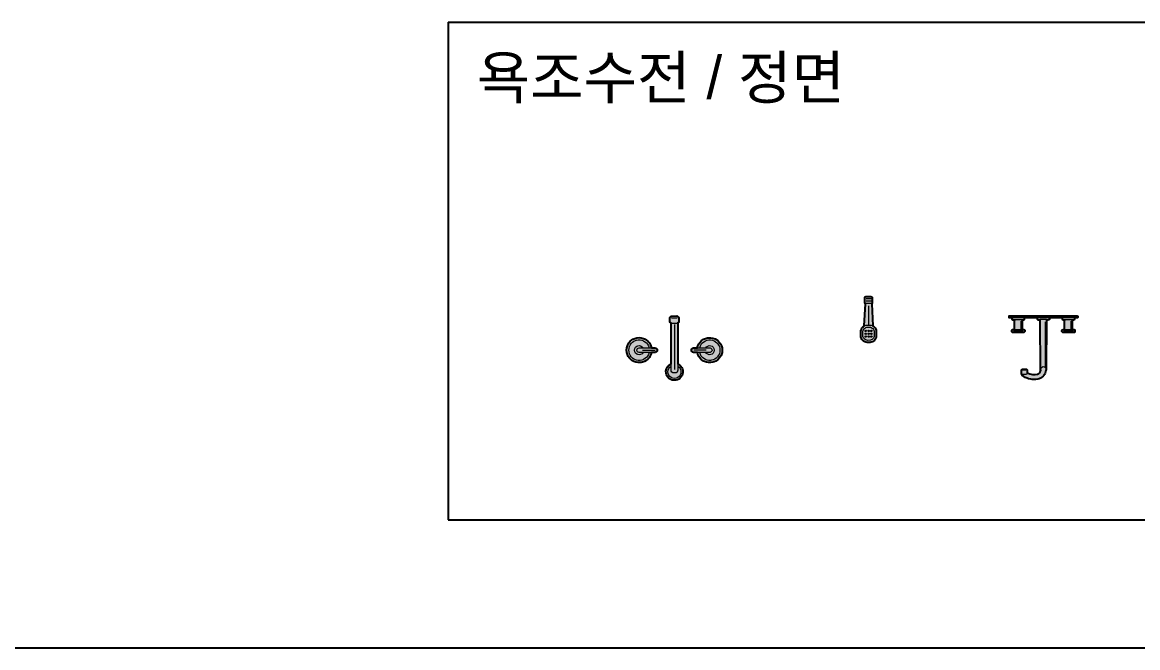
# Model space of a CAD drawing. Header units: millimetres. Extents: x 488786 to 747986, y 25193 to 95000.
# Drawn here: x 542001 to 545927, y 70628 to 72829 of the extents above; entities that cross this region are included whole.
import ezdxf

# ---------------------------------------------------------------- set-up
doc = ezdxf.new("R2010")
doc.units = ezdxf.units.MM
for name, color, linetype in [('10. ETC', 251, 'Continuous'), ('13. TXT2', 43, 'Continuous'), ('25. 255', 255, 'Continuous'), ('6. FUR1', 181, 'Continuous')]:
    doc.layers.add(name, color=color, linetype=linetype)
doc.layers.add('7. FUR2', color=241, linetype='Continuous', lineweight=5)
doc.styles.add('YUHIHA_TEXT', font='Pretendard-Regular.ttf')

# ---------------------------------------------------------------- blocks, each defined once
blk = doc.blocks.new('YUHIHA_Sanitary_BathMixer_Wall3Piece_Front')
at = {"layer": '25. 255'}
h = blk.add_hatch(color=256, dxfattribs=at)
h.paths.add_polyline_path([(-18.9, -0.4), (-20.3, 0.3), (-21.5, 1.4), (-22.5, 2.6), (-23.2, 4), (-23.7, 5.5), (-23.8, 7), (-23.8, 17), (-23.7, 18.6), (-23.2, 20.1), (-22.5, 21.5), (-21.5, 22.7), (-20.3, 23.7), (-18.9, 24.4), (-18.7, 24.5), (-19.1, 25.2), (-19.6, 27.1), (-19.8, 29.1), (-19.8, 167.9), (-20.5, 168.2), (-22.8, 169.4), (-25.1, 170.8), (-27.1, 172.4), (-29.1, 174.2), (-30.8, 176.1), (-32.4, 178.2), (-33.8, 180.4), (-35, 182.7), (-36, 185.2), (-36.8, 187.7), (-37.4, 190.2), (-37.8, 192.8), (-37.9, 195.4), (-37.8, 198.1), (-37.4, 200.7), (-36.8, 203.2), (-36, 205.7), (-35, 208.1), (-33.8, 210.5), (-32.4, 212.7), (-30.8, 214.8), (-29.1, 216.7), (-27.1, 218.5), (-25.1, 220.1), (-22.8, 221.5), (-20.5, 222.7), (-18.1, 223.7), (-15.6, 224.5), (-13, 225), (-10.4, 225.4), (-7.8, 225.5), (-5.2, 225.4), (-2.6, 225), (0, 224.5), (2.5, 223.7), (4.9, 222.7), (7.2, 221.5), (9.4, 220.1), (11.5, 218.5), (13.5, 216.7), (15.2, 214.8), (16.8, 212.7), (18.2, 210.5), (19.4, 208.1), (20.4, 205.7), (21.2, 203.2), (21.8, 200.7), (22.1, 198.1), (22.3, 195.4), (22.1, 192.8), (21.8, 190.2), (21.2, 187.7), (20.4, 185.2), (19.4, 182.7), (18.2, 180.4), (16.8, 178.2), (15.2, 176.1), (13.5, 174.2), (11.5, 172.4), (9.4, 170.8), (7.2, 169.4), (4.9, 168.2), (4.2, 167.9), (4.2, 29.1), (4, 27.1), (3.5, 25.2), (3.1, 24.5), (3.3, 24.4), (4.7, 23.7), (5.9, 22.7), (6.9, 21.5), (7.6, 20.1), (8.1, 18.6), (8.2, 17), (8.2, 7), (8.1, 5.5), (7.6, 4), (6.9, 2.6), (5.9, 1.4), (4.7, 0.3), (3.3, -0.4), (1.8, -0.8), (0.2, -1), (-15.8, -1), (-17.4, -0.8)])
h.paths.add_polyline_path([(-89.5, 107.8), (-90.6, 104.2), (-92.1, 100.6), (-93.9, 97.2), (-96, 94), (-98.3, 90.9), (-100.9, 88.1), (-103.7, 85.5), (-106.8, 83.1), (-110, 81.1), (-113.4, 79.3), (-117, 77.8), (-120.7, 76.7), (-124.4, 75.8), (-128.2, 75.3), (-132.1, 75.2), (-135.9, 75.3), (-139.7, 75.8), (-143.5, 76.7), (-147.2, 77.8), (-150.7, 79.3), (-154.1, 81.1), (-157.4, 83.1), (-160.4, 85.5), (-163.3, 88.1), (-165.8, 90.9), (-168.2, 94), (-170.3, 97.2), (-172, 100.6), (-173.5, 104.2), (-174.7, 107.8), (-175.5, 111.6), (-176, 115.4), (-176.2, 119.3), (-176, 123.1), (-175.5, 126.9), (-174.7, 130.7), (-173.5, 134.3), (-172, 137.9), (-170.3, 141.3), (-168.2, 144.6), (-165.8, 147.6), (-163.3, 150.4), (-160.4, 153.1), (-157.4, 155.4), (-154.1, 157.4), (-150.7, 159.2), (-147.2, 160.7), (-143.5, 161.9), (-139.7, 162.7), (-135.9, 163.2), (-132.1, 163.4), (-128.2, 163.2), (-124.4, 162.7), (-120.7, 161.9), (-117, 160.7), (-113.4, 159.2), (-110, 157.4), (-106.8, 155.4), (-103.7, 153.1), (-100.9, 150.4), (-98.3, 147.6), (-96, 144.6), (-93.9, 141.3), (-92.1, 137.9), (-90.6, 134.3), (-89.5, 130.7), (-88.7, 127.3), (-76, 127.3), (-74.4, 127.1), (-72.9, 126.7), (-71.5, 125.9), (-70.3, 124.9), (-69.3, 123.7), (-68.5, 122.3), (-68.1, 120.8), (-67.9, 119.3), (-68.1, 117.7), (-68.5, 116.2), (-69.3, 114.8), (-70.3, 113.6), (-71.5, 112.6), (-72.9, 111.9), (-74.4, 111.4), (-76, 111.2), (-88.7, 111.2)])
h.paths.add_polyline_path([(58.8, 111.4), (57.3, 111.9), (55.9, 112.6), (54.7, 113.6), (53.7, 114.8), (52.9, 116.2), (52.5, 117.7), (52.3, 119.3), (52.5, 120.8), (52.9, 122.3), (53.7, 123.7), (54.7, 124.9), (55.9, 125.9), (57.3, 126.7), (58.8, 127.1), (60.4, 127.3), (73.1, 127.3), (73.9, 130.7), (75, 134.3), (76.5, 137.9), (78.3, 141.3), (80.3, 144.6), (82.7, 147.6), (85.3, 150.4), (88.1, 153.1), (91.2, 155.4), (94.4, 157.4), (97.8, 159.2), (101.4, 160.7), (105.1, 161.9), (108.8, 162.7), (112.6, 163.2), (116.5, 163.4), (120.3, 163.2), (124.1, 162.7), (127.9, 161.9), (131.6, 160.7), (135.1, 159.2), (138.5, 157.4), (141.8, 155.4), (144.8, 153.1), (147.7, 150.4), (150.2, 147.6), (152.6, 144.6), (154.7, 141.3), (156.4, 137.9), (157.9, 134.3), (159.1, 130.7), (159.9, 126.9), (160.4, 123.1), (160.6, 119.3), (160.4, 115.4), (159.9, 111.6), (159.1, 107.8), (157.9, 104.2), (156.4, 100.6), (154.7, 97.2), (152.6, 94), (150.2, 90.9), (147.7, 88.1), (144.8, 85.5), (141.8, 83.1), (138.5, 81.1), (135.1, 79.3), (131.6, 77.8), (127.9, 76.7), (124.1, 75.8), (120.3, 75.3), (116.5, 75.2), (112.6, 75.3), (108.8, 75.8), (105.1, 76.7), (101.4, 77.8), (97.8, 79.3), (94.4, 81.1), (91.2, 83.1), (88.1, 85.5), (85.3, 88.1), (82.7, 90.9), (80.3, 94), (78.3, 97.2), (76.5, 100.6), (75, 104.2), (73.9, 107.8), (73.1, 111.2), (60.4, 111.2)])
at = {"layer": '6. FUR1'}
for points in [[(-18.9, -0.4), (-20.3, 0.3), (-22.5, 2.6), (-23.7, 5.5), (-23.8, 7), (-23.7, 18.6), (-22.5, 21.5), (-21.5, 22.7), (-18.7, 24.5), (-19.6, 27.1), (-19.8, 29.1), (-19.8, 167.9), (-22.8, 169.4), (-27.1, 172.4), (-30.8, 176.1), (-33.8, 180.4), (-36, 185.2), (-37.4, 190.2), (-37.8, 198.1), (-36.8, 203.2), (-35, 208.1), (-30.8, 214.8), (-27.1, 218.5), (-22.8, 221.5), (-18.1, 223.7), (-13, 225), (-5.2, 225.4), (0, 224.5), (7.2, 221.5), (11.5, 218.5), (15.2, 214.8), (18.2, 210.5), (20.4, 205.7), (21.8, 200.7), (22.1, 192.8), (20.4, 185.2), (16.8, 178.2), (11.5, 172.4), (7.2, 169.4), (4.2, 167.9), (4.2, 29.1), (4, 27.1), (3.1, 24.5), (5.9, 22.7), (6.9, 21.5), (8.1, 18.6), (8.1, 5.5), (6.9, 2.6), (5.9, 1.4), (3.3, -0.4), (1.8, -0.8), (-15.8, -1)], [(-89.5, 107.8), (-90.6, 104.2), (-93.9, 97.2), (-98.3, 90.9), (-103.7, 85.5), (-110, 81.1), (-117, 77.8), (-124.4, 75.8), (-128.2, 75.3), (-135.9, 75.3), (-143.5, 76.7), (-150.7, 79.3), (-157.4, 83.1), (-160.4, 85.5), (-165.8, 90.9), (-170.3, 97.2), (-173.5, 104.2), (-175.5, 111.6), (-176.2, 119.3), (-175.5, 126.9), (-174.7, 130.7), (-172, 137.9), (-170.3, 141.3), (-165.8, 147.6), (-160.4, 153.1), (-154.1, 157.4), (-147.2, 160.7), (-143.5, 161.9), (-135.9, 163.2), (-128.2, 163.2), (-120.7, 161.9), (-117, 160.7), (-110, 157.4), (-103.7, 153.1), (-100.9, 150.4), (-96, 144.6), (-93.9, 141.3), (-90.6, 134.3), (-88.7, 127.3), (-74.4, 127.1), (-71.5, 125.9), (-69.3, 123.7), (-68.1, 120.8), (-68.1, 117.7), (-69.3, 114.8), (-71.5, 112.6), (-74.4, 111.4), (-76, 111.2), (-88.7, 111.2)], [(58.8, 111.4), (57.3, 111.9), (54.7, 113.6), (52.9, 116.2), (52.5, 117.7), (52.5, 120.8), (52.9, 122.3), (54.7, 124.9), (57.3, 126.7), (58.8, 127.1), (73.1, 127.3), (75, 134.3), (78.3, 141.3), (80.3, 144.6), (85.3, 150.4), (91.2, 155.4), (97.8, 159.2), (105.1, 161.9), (108.8, 162.7), (112.6, 163.2), (120.3, 163.2), (127.9, 161.9), (135.1, 159.2), (141.8, 155.4), (144.8, 153.1), (150.2, 147.6), (154.7, 141.3), (157.9, 134.3), (159.9, 126.9), (160.6, 119.3), (159.9, 111.6), (159.1, 107.8), (156.4, 100.6), (152.6, 94), (147.7, 88.1), (141.8, 83.1), (138.5, 81.1), (131.6, 77.8), (124.1, 75.8), (116.5, 75.2), (108.8, 75.8), (101.4, 77.8), (94.4, 81.1), (91.2, 83.1), (85.3, 88.1), (80.3, 94), (76.5, 100.6), (75, 104.2), (73.1, 111.2)]]:
    blk.add_lwpolyline(points, close=True, dxfattribs=at)
at = {"layer": '7. FUR2'}
for points in [[(-19.8, 175.8), (-24.1, 179.1), (-27.8, 183.9), (-30.1, 189.5), (-30.9, 195.4), (-30.1, 201.4), (-27.8, 207), (-24.1, 211.7), (-19.3, 215.4), (-13.8, 217.7), (-7.8, 218.5), (-1.8, 217.7), (3.7, 215.4), (8.5, 211.7), (12.2, 207), (14.5, 201.4), (15.2, 195.4)], [(-19.8, 168), (-19.8, 189.4), (-19.1, 193.3), (-16.9, 196.5), (-15.4, 197.8), (-13.6, 198.7), (-9.8, 199.4), (-5.8, 199.4), (-2, 198.7), (1.3, 196.5), (3.5, 193.3), (4.2, 189.4), (4.2, 168)], [(-7.8, 29.1), (-7.8, 187.4)], [(15.2, 195.4), (14.5, 189.5), (12.2, 183.9), (8.5, 179.1), (4.2, 175.8)], [(-96.9, 111.2), (-99.4, 104), (-102.5, 98.6), (-106.6, 93.8), (-111.4, 89.7), (-116.8, 86.6), (-122.7, 84.4), (-128.9, 83.3), (-135.2, 83.3), (-141.4, 84.4), (-147.3, 86.6), (-152.8, 89.7), (-157.6, 93.8), (-159.7, 96.1), (-163.3, 101.2), (-166, 106.9), (-167.6, 113), (-168.2, 119.3), (-167.6, 125.5), (-166, 131.6), (-163.3, 137.3), (-159.7, 142.5), (-155.3, 146.9), (-150.1, 150.5), (-144.4, 153.2), (-138.3, 154.8), (-135.2, 155.2), (-128.9, 155.2), (-122.7, 154.1), (-116.8, 152), (-111.4, 148.8), (-106.6, 144.8), (-102.5, 140), (-99.4, 134.5), (-96.9, 127.3)], [(-118.2, 111.2), (-120.7, 107.9), (-125.3, 104.7), (-130.7, 103.3), (-136.2, 103.8), (-140.1, 105.4), (-144.4, 109), (-147.1, 113.8), (-148.1, 119.3), (-147.1, 124.8), (-144.4, 129.6), (-140.1, 133.2), (-136.2, 134.8), (-130.7, 135.2), (-125.3, 133.8), (-120.7, 130.6), (-118.2, 127.3)], [(-88.8, 111.2), (-133.6, 111.4), (-136.5, 112.6), (-137.7, 113.6), (-139.5, 116.2), (-140.1, 119.3), (-139.5, 122.3), (-137.7, 124.9), (-135.1, 126.7), (-133.6, 127.1), (-88.8, 127.3)], [(-120, 119.3), (-76, 119.3)], [(104.5, 119.3), (60.4, 119.3)], [(116.5, 127.3), (119.5, 126.7), (122.1, 124.9), (123.9, 122.3), (124.3, 120.8), (124.5, 119.3), (123.9, 116.2), (122.1, 113.6), (119.5, 111.9), (116.5, 111.2), (73.2, 111.2)], [(73.2, 127.3), (116.5, 127.3)], [(81.3, 127.3), (83.8, 134.5), (86.9, 140), (91, 144.8), (95.8, 148.8), (101.2, 152), (107.1, 154.1), (113.3, 155.2), (119.6, 155.2), (125.8, 154.1), (131.7, 152), (134.5, 150.5), (139.7, 146.9), (144.1, 142.5), (147.7, 137.3), (150.4, 131.6), (152, 125.5), (152.6, 119.3)], [(152.6, 119.3), (152, 113), (150.4, 106.9), (147.7, 101.2), (144.1, 96.1), (139.7, 91.6), (134.5, 88), (128.8, 85.4), (125.8, 84.4), (119.6, 83.3), (113.3, 83.3), (107.1, 84.4), (101.2, 86.6), (95.8, 89.7), (91, 93.8), (86.9, 98.6), (83.8, 104), (81.3, 111.2)], [(102.6, 127.3), (106.2, 131.6), (111, 134.3), (116.5, 135.3), (120.6, 134.8), (124.5, 133.2), (128.8, 129.6), (131.5, 124.8), (132.5, 119.3)], [(132.5, 119.3), (131.5, 113.8), (128.8, 109), (124.5, 105.4), (120.6, 103.8), (115.1, 103.3), (111, 104.2), (106.2, 107), (102.6, 111.2)], [(-18.6, 24.5), (-15.8, 25.1), (0.2, 25.1), (3, 24.5)], [(-17.8, 7), (2.2, 7)]]:
    blk.add_lwpolyline(points, dxfattribs=at)
blk = doc.blocks.new('YUHIHA_Sanitary_HandShower_Front')
at = {"layer": '25. 255'}
blk.add_hatch(color=256, dxfattribs=at).paths.add_polyline_path([(-4.5, -0.1), (-5.3, 0), (-6, 0.2), (-6.7, 0.6), (-7.3, 1.1), (-7.8, 1.7), (-8.2, 2.4), (-8.4, 3.1), (-8.5, 3.9), (-8.5, 22), (-8.4, 22.8), (-8.2, 23.6), (-7.8, 24.3), (-7.3, 24.9), (-6.7, 25.4), (-6.6, 25.4), (-10.5, 103), (-12.8, 104.2), (-16.1, 106.9), (-18.9, 110.3), (-20.9, 114.1), (-22.2, 118.3), (-22.6, 122.6), (-22.6, 138.7), (-22.2, 143), (-20.9, 147.1), (-18.9, 151), (-16.1, 154.3), (-12.8, 157.1), (-8.9, 159.1), (-4.8, 160.4), (-0.5, 160.8), (9.6, 160.8), (13.9, 160.4), (18, 159.1), (21.9, 157.1), (25.2, 154.3), (28, 151), (30, 147.1), (31.3, 143), (31.7, 138.7), (31.7, 122.6), (31.3, 118.3), (30, 114.1), (28, 110.3), (25.2, 106.9), (21.9, 104.2), (19.6, 103), (15.7, 25.4), (15.8, 25.4), (16.4, 24.9), (16.9, 24.3), (17.3, 23.6), (17.5, 22.8), (17.6, 22), (17.6, 3.9), (17.5, 3.1), (17.3, 2.4), (16.9, 1.7), (16.4, 1.1), (15.8, 0.6), (15.1, 0.2), (14.4, 0), (13.6, -0.1)])
at = {"layer": '6. FUR1'}
blk.add_lwpolyline([(-4.5, -0.1), (-6, 0.2), (-7.3, 1.1), (-8.2, 2.4), (-8.5, 3.9), (-8.5, 22), (-7.8, 24.3), (-6.6, 25.4), (-10.5, 103), (-12.8, 104.2), (-16.1, 106.9), (-18.9, 110.3), (-20.9, 114.1), (-22.2, 118.3), (-22.6, 122.6), (-22.6, 138.7), (-22.2, 143), (-20.9, 147.1), (-18.9, 151), (-16.1, 154.3), (-12.8, 157.1), (-8.9, 159.1), (-4.8, 160.4), (-0.5, 160.8), (9.6, 160.8), (13.9, 160.4), (18, 159.1), (21.9, 157.1), (25.2, 154.3), (28, 151), (30, 147.1), (31.3, 143), (31.7, 138.7), (31.7, 122.6), (31.3, 118.3), (30, 114.1), (28, 110.3), (25.2, 106.9), (21.9, 104.2), (19.6, 103), (15.7, 25.4), (16.9, 24.3), (17.6, 22), (17.5, 3.1), (16.4, 1.1), (14.4, 0)], close=True, dxfattribs=at)
at = {"layer": '7. FUR2'}
for points in [[(7.6, 107.5), (-1.8, 107.8), (-5, 108.8), (-8, 110.4), (-10.6, 112.5), (-12.7, 115.1), (-14.3, 118), (-15.2, 121.3), (-15.6, 124.6), (-15.6, 136.7), (-15.2, 140), (-14.3, 143.2), (-12.7, 146.2), (-10.6, 148.8), (-8, 150.9), (-5, 152.4), (-1.8, 153.4), (7.6, 153.8), (10.9, 153.4), (14.1, 152.4), (17.1, 150.9), (19.6, 148.8), (21.8, 146.2), (23.4, 143.2), (24.3, 140), (24.7, 136.7), (24.7, 124.6), (24.3, 121.3), (23.4, 118), (21.8, 115.1), (19.6, 112.5), (17.1, 110.4), (14.1, 108.8), (10.9, 107.8)], [(-3.3, 140.7), (-3.9, 139.1), (-5.5, 138.5), (-7.1, 139.1), (-7.7, 140.7), (-7.1, 142.2), (-5.5, 142.9), (-3.9, 142.2)], [(-3.3, 130.6), (-3.9, 129.1), (-5.5, 128.4), (-7.1, 129.1), (-7.7, 130.6), (-7.1, 132.2), (-5.5, 132.8), (-3.9, 132.2)], [(-3.3, 120.6), (-3.9, 119), (-5.5, 118.4), (-7.1, 119), (-7.7, 120.6), (-7.1, 122.1), (-5.5, 122.8), (-3.9, 122.1)], [(6.8, 140.7), (6.1, 139.1), (4.5, 138.5), (3, 139.1), (2.3, 140.7), (3, 142.2), (4.5, 142.9), (6.1, 142.2)], [(6.8, 130.6), (6.1, 129.1), (4.5, 128.4), (3, 129.1), (2.3, 130.6), (3, 132.2), (4.5, 132.8), (6.1, 132.2)], [(6.8, 120.6), (6.1, 119), (4.5, 118.4), (3, 119), (2.3, 120.6), (3, 122.1), (4.5, 122.8), (6.1, 122.1)], [(16.8, 140.7), (16.2, 139.1), (14.6, 138.5), (13, 139.1), (12.4, 140.7), (13, 142.2), (14.6, 142.9), (16.2, 142.2)], [(16.8, 130.6), (16.2, 129.1), (14.6, 128.4), (13, 129.1), (12.4, 130.6), (13, 132.2), (14.6, 132.8), (16.2, 132.2)], [(16.8, 120.6), (16.2, 119), (14.6, 118.4), (13, 119), (12.4, 120.6), (13, 122.1), (14.6, 122.8), (16.2, 122.1)]]:
    blk.add_lwpolyline(points, close=True, dxfattribs=at)
for points in [[(9.6, 100.5), (-0.5, 100.5), (-4.8, 100.9), (-10.4, 102.9)], [(4.5, 32.1), (4.5, 98.5)], [(19.5, 102.9), (13.9, 100.9), (9.6, 100.5)], [(-6.6, 25.4), (-6.5, 24)], [(-6.5, 24), (15.6, 24), (15.7, 25.4)], [(-4.5, 16), (13.6, 16)], [(-4.5, 8), (13.6, 8)]]:
    blk.add_lwpolyline(points, dxfattribs=at)
blk = doc.blocks.new('YUHIHA_Sanitary_BathMixer_3Hole_Front')
at = {"layer": '25. 255'}
blk.add_hatch(color=256, dxfattribs=at).paths.add_polyline_path([(-119.6, 0.1), (-120, 0.3), (-120.3, 0.6), (-120.5, 0.8), (-120.7, 1.2), (-120.8, 1.5), (-120.8, 1.9), (-120.8, 5.8), (-120.8, 6.1), (-120.7, 6.5), (-120.5, 6.8), (-120.3, 7.1), (-120, 7.3), (-119.6, 7.5), (-119.3, 7.6), (-118.9, 7.7), (-109.1, 7.7), (-109.3, 8.1), (-109.3, 8.6), (-109.3, 12.5), (-109.3, 13), (-109.1, 13.6), (-108.8, 14.1), (-108.5, 14.5), (-108, 14.9), (-107.5, 15.1), (-107, 15.3), (-106.4, 15.3), (-100.7, 15.3), (-100.8, 15.6), (-101.3, 16.4), (-101.6, 17.3), (-101.7, 18.2), (-101.7, 47), (-101.6, 47.9), (-101.5, 48), (-106.4, 48), (-107.4, 48), (-108.3, 48.3), (-109.1, 48.8), (-109.8, 49.4), (-110.4, 50.1), (-110.9, 50.9), (-111.2, 51.8), (-111.2, 52.7), (-111.2, 54.7), (-111.2, 55.6), (-110.9, 56.5), (-110.4, 57.3), (-109.8, 58), (-109.1, 58.6), (-108.3, 59.1), (-107.4, 59.4), (-106.4, 59.5), (-70, 59.5), (-69.1, 59.4), (-68.2, 59.1), (-67.3, 58.6), (-66.6, 58), (-66, 57.3), (-65.6, 56.5), (-65.3, 55.6), (-65.2, 54.7), (-65.2, 52.7), (-65.3, 51.8), (-65.6, 50.9), (-66, 50.1), (-66.6, 49.4), (-67.3, 48.8), (-68.2, 48.3), (-69.1, 48), (-70, 48), (-74.9, 48), (-74.9, 47.9), (-74.8, 47), (-74.8, 18.2), (-74.9, 17.3), (-75.2, 16.4), (-75.6, 15.6), (-75.8, 15.3), (-70, 15.3), (-69.4, 15.3), (-68.9, 15.1), (-68.4, 14.9), (-68, 14.5), (-67.6, 14.1), (-67.3, 13.6), (-67.2, 13), (-67.1, 12.5), (-67.1, 8.6), (-67.2, 8.1), (-67.3, 7.7), (-20.9, 7.7), (-21, 8.1), (-21.1, 8.6), (-21.1, 12.5), (-21, 13), (-20.9, 13.6), (-20.6, 14.1), (-20.2, 14.5), (-19.8, 14.9), (-19.3, 15.1), (-18.8, 15.3), (-18.2, 15.3), (-11.5, 15.3), (-9.6, 191.8), (-8.4, 191.8), (-8.4, 192.3), (-8.3, 193.4), (-7.7, 197), (-7.4, 198), (-6.4, 201.3), (-6, 202.4), (-4.6, 205.4), (-4, 206.4), (-2.3, 209.1), (-1.6, 210), (0.4, 212.4), (1.2, 213.2), (3.5, 215.3), (4.3, 216), (6.9, 217.8), (7.7, 218.3), (10.5, 219.9), (11.3, 220.2), (14.3, 221.5), (15.1, 221.8), (18.3, 222.8), (19, 223), (22.4, 223.7), (23.1, 223.8), (26.5, 224.3), (27.2, 224.4), (30.8, 224.6), (31.4, 224.6), (35, 224.6), (35.6, 224.5), (39.3, 224.3), (39.8, 224.2), (43.6, 223.7), (44.1, 223.6), (47.8, 222.8), (48.3, 222.7), (52, 221.8), (52.5, 221.6), (56.2, 220.4), (56.7, 220.2), (60.3, 218.8), (60.8, 218.6), (64.2, 216.9), (64.7, 216.7), (68.1, 214.8), (68.6, 214.5), (71.8, 212.5), (72.5, 212), (73.1, 211.4), (73.7, 210.8), (74.2, 210.1), (74.7, 209.4), (75, 208.7), (75.3, 207.9), (75.6, 207.1), (75.7, 206.2), (75.7, 205.8), (76.1, 205.4), (76.4, 204.8), (76.6, 204.1), (76.7, 203.3), (76.7, 191.8), (76.6, 191), (76.4, 190.3), (76.1, 189.7), (75.6, 189.1), (75, 188.6), (74.3, 188.2), (73.6, 188), (72.9, 187.9), (61.4, 187.9), (60.6, 188), (59.9, 188.2), (59.2, 188.6), (58.7, 189.1), (58.2, 189.7), (57.8, 190.3), (57.6, 191), (57.5, 191.8), (57.5, 200.9), (56.6, 201.4), (53.6, 202.8), (50.5, 204.1), (47.4, 205.1), (44.2, 206), (40.9, 206.6), (37.7, 207.1), (34.6, 207.3), (31.5, 207.3), (28.5, 207.2), (25.7, 206.8), (23.1, 206.2), (20.6, 205.4), (18.4, 204.5), (16.4, 203.4), (14.7, 202.2), (13.2, 200.8), (11.9, 199.3), (10.8, 197.6), (9.9, 195.7), (9.2, 193.4), (9, 191.8), (9.6, 191.8), (11.5, 15.3), (18.2, 15.3), (18.8, 15.3), (19.3, 15.1), (19.8, 14.9), (20.2, 14.5), (20.6, 14.1), (20.9, 13.6), (21, 13), (21.1, 12.5), (21.1, 8.6), (21, 8.1), (20.9, 7.7), (67.3, 7.7), (67.2, 8.1), (67.1, 8.6), (67.1, 12.5), (67.2, 13), (67.3, 13.6), (67.6, 14.1), (68, 14.5), (68.4, 14.9), (68.9, 15.1), (69.4, 15.3), (70, 15.3), (75.8, 15.3), (75.6, 15.6), (75.2, 16.4), (74.9, 17.3), (74.8, 18.2), (74.8, 47), (74.9, 47.9), (74.9, 48), (70, 48), (69.1, 48), (68.2, 48.3), (67.3, 48.8), (66.6, 49.4), (66, 50.1), (65.6, 50.9), (65.3, 51.8), (65.2, 52.7), (65.2, 54.7), (65.3, 55.6), (65.6, 56.5), (66, 57.3), (66.6, 58), (67.3, 58.6), (68.2, 59.1), (69.1, 59.4), (70, 59.5), (106.4, 59.5), (107.4, 59.4), (108.3, 59.1), (109.1, 58.6), (109.8, 58), (110.4, 57.3), (110.9, 56.5), (111.2, 55.6), (111.2, 54.7), (111.2, 52.7), (111.2, 51.8), (110.9, 50.9), (110.4, 50.1), (109.8, 49.4), (109.1, 48.8), (108.3, 48.3), (107.4, 48), (106.4, 48), (101.5, 48), (101.6, 47.9), (101.7, 47), (101.7, 18.2), (101.6, 17.3), (101.3, 16.4), (100.8, 15.6), (100.7, 15.3), (106.4, 15.3), (107, 15.3), (107.5, 15.1), (108, 14.9), (108.5, 14.5), (108.8, 14.1), (109.1, 13.6), (109.3, 13), (109.3, 12.5), (109.3, 8.6), (109.3, 8.1), (109.1, 7.7), (118.9, 7.7), (119.3, 7.6), (119.6, 7.5), (120, 7.3), (120.3, 7.1), (120.5, 6.8), (120.7, 6.5), (120.8, 6.1), (120.8, 5.8), (120.8, 1.9), (120.8, 1.5), (120.7, 1.2), (120.5, 0.8), (120.3, 0.6), (120, 0.3), (119.6, 0.1), (119.3, 0), (118.9, 0), (-118.9, 0), (-119.3, 0)])
at = {"layer": '6. FUR1'}
blk.add_lwpolyline([(-119.6, 0.1), (-120.5, 0.8), (-120.8, 1.9), (-120.8, 6.1), (-120, 7.3), (-118.9, 7.7), (-109.1, 7.7), (-109.3, 12.5), (-108.5, 14.5), (-107, 15.3), (-100.7, 15.3), (-101.7, 18.2), (-101.5, 48), (-106.4, 48), (-108.3, 48.3), (-110.4, 50.1), (-111.2, 51.8), (-111.2, 54.7), (-110.9, 56.5), (-109.1, 58.6), (-107.4, 59.4), (-70, 59.5), (-68.2, 59.1), (-66, 57.3), (-65.3, 55.6), (-65.2, 52.7), (-65.6, 50.9), (-66.6, 49.4), (-69.1, 48), (-74.9, 48), (-74.8, 18.2), (-75.8, 15.3), (-69.4, 15.3), (-68, 14.5), (-67.1, 12.5), (-67.3, 7.7), (-20.9, 7.7), (-21, 13), (-19.8, 14.9), (-18.2, 15.3), (-11.5, 15.3), (-9.6, 191.8), (-8.4, 191.8), (-7.7, 197), (-6, 202.4), (-4, 206.4), (-1.6, 210), (1.2, 213.2), (6.9, 217.8), (10.5, 219.9), (15.1, 221.8), (19, 223), (26.5, 224.3), (31.4, 224.6), (39.3, 224.3), (44.1, 223.6), (52, 221.8), (56.7, 220.2), (64.2, 216.9), (68.6, 214.5), (73.1, 211.4), (75, 208.7), (76.7, 203.3), (76.6, 191), (75.6, 189.1), (73.6, 188), (61.4, 187.9), (59.9, 188.2), (58.2, 189.7), (57.6, 191), (57.5, 200.9), (53.6, 202.8), (47.4, 205.1), (37.7, 207.1), (28.5, 207.2), (20.6, 205.4), (16.4, 203.4), (13.2, 200.8), (10.8, 197.6), (9.9, 195.7), (9, 191.8), (9.6, 191.8), (11.5, 15.3), (18.2, 15.3), (19.8, 14.9), (21, 13), (20.9, 7.7), (67.3, 7.7), (67.1, 12.5), (68, 14.5), (69.4, 15.3), (75.8, 15.3), (74.8, 18.2), (74.9, 48), (69.1, 48), (66.6, 49.4), (65.6, 50.9), (65.2, 52.7), (65.3, 55.6), (66, 57.3), (68.2, 59.1), (70, 59.5), (107.4, 59.4), (109.1, 58.6), (110.9, 56.5), (111.2, 54.7), (111.2, 51.8), (110.4, 50.1), (108.3, 48.3), (106.4, 48), (101.5, 48), (101.7, 18.2), (100.7, 15.3), (107, 15.3), (108.5, 14.5), (109.3, 12.5), (109.1, 7.7), (118.9, 7.7), (120, 7.3), (120.8, 5.8), (120.8, 1.5), (120.3, 0.6), (118.9, 0)], close=True, dxfattribs=at)
at = {"layer": '7. FUR2'}
for points in [[(57.5, 201), (57.8, 204.8), (59.2, 206.5), (60.6, 207.1), (72.9, 207.1), (74.3, 206.8), (75.7, 205.9)], [(8.9, 191.7), (8.4, 185.8), (6.9, 182.8), (3.6, 180.1), (0.4, 179.3), (-3.7, 180.2), (-7, 182.8), (-8.5, 186.7), (-8.4, 191.7)], [(-5.8, 21.1), (-5.8, 181.5)], [(61.4, 191.8), (72.9, 191.8)], [(-105.5, 53.7), (-71, 53.7)], [(-75, 48), (-101.5, 48)], [(-96.8, 19.2), (-96.8, 46)], [(71, 53.7), (105.5, 53.7)], [(101.5, 48), (75, 48)], [(79.6, 19.2), (79.6, 46)], [(-70, 5.8), (-106.4, 5.8), (-108, 6.2), (-109.1, 7.6)], [(-79.6, 13.4), (-96.8, 13.4), (-98.7, 13.8), (-100.6, 15.3)], [(-75.8, 15.3), (-77.8, 13.8), (-79.6, 13.4)], [(-67.3, 7.6), (-68.4, 6.2), (-70, 5.8)], [(18.2, 5.8), (-18.2, 5.8), (-19.8, 6.2), (-20.9, 7.6)], [(-11.5, 13.4), (11.5, 13.4), (11.5, 15.3)], [(-11.5, 15.3), (-11.5, 13.4)], [(20.9, 7.6), (19.8, 6.2), (18.2, 5.8)], [(106.4, 5.8), (70, 5.8), (68.4, 6.2), (67.3, 7.6)], [(96.8, 13.4), (79.6, 13.4), (77.8, 13.8), (75.8, 15.3)], [(100.6, 15.3), (98.7, 13.8), (96.8, 13.4)], [(109.1, 7.6), (108, 6.2), (106.4, 5.8)]]:
    blk.add_lwpolyline(points, dxfattribs=at)

msp = doc.modelspace()

# ---------------------------------------------------------------- linework, layer by layer
at = {"layer": '10. ETC'}
for p, q in [((543500, 72829.3), (552500, 72829.3)), ((543500, 72829.3), (543500, 71078.1)), ((543500, 71078.1), (552500, 71078.1)), ((532200, 70628.1), (585400, 70628.1))]:
    msp.add_line(p, q, dxfattribs=at)

# ---------------------------------------------------------------- block references
at = {"layer": '7. FUR2', "rotation": 180}
for name, p in [('YUHIHA_Sanitary_HandShower_Front', (544984.2, 71863.7)), ('YUHIHA_Sanitary_BathMixer_Wall3Piece_Front', (544288.4, 71794.6)), ('YUHIHA_Sanitary_BathMixer_3Hole_Front', (545594.9, 71796.6))]:
    msp.add_blockref(name, p, dxfattribs=at)

# ---------------------------------------------------------------- texts
at = {"layer": '13. TXT2', "color": 7, "insert": (543600, 72709.9), "char_height": 150, "width": 2800, "attachment_point": 1, "style": 'YUHIHA_TEXT'}
msp.add_mtext('욕조수전 / 정면', dxfattribs=at)

doc.saveas('drawing.dxf')
